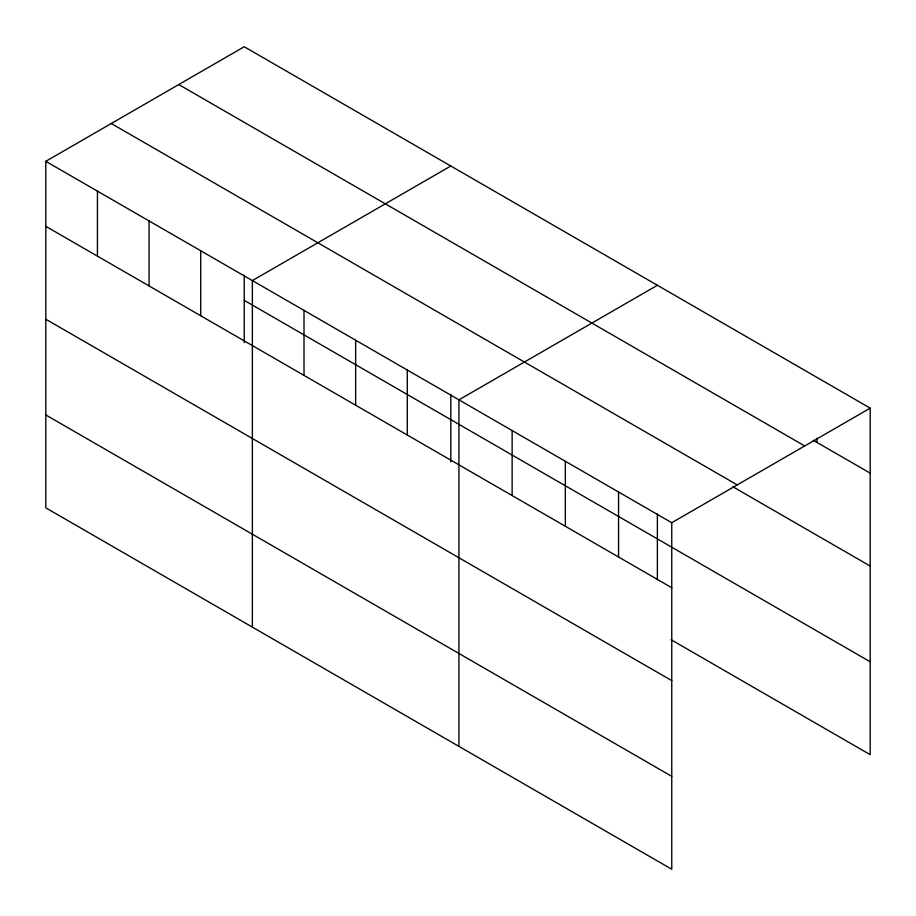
<?xml version="1.0" encoding="UTF-8"?>
<svg xmlns="http://www.w3.org/2000/svg" width="916" height="916" viewBox="0 0 916 916"><rect width="100%" height="100%" fill="white"/><g stroke="black" fill="none" stroke-linecap="round" stroke-linejoin="round"><path stroke-width="1.37" d="M45.8 161.319L671.76 522.715L671.76 869.25L45.8 507.853L45.8 161.319L244.24 46.75L870.2 408.147L870.2 754.681L670.981 639.666M450.809 166.014L252.369 280.582L252.369 627.117M657.379 285.277L458.927 399.845L458.927 746.368M671.76 522.715L870.2 408.147M813.282 440.287L870.2 473.148M178.757 84.558L804.717 445.955M111.283 123.511L737.243 484.908M732.857 486.762L870.2 566.054M244.24 300.379L870.2 661.776M45.8 226.321L671.76 587.717M45.8 319.226L671.76 680.622M45.8 414.948L671.76 776.344M816.992 438.192L816.992 442.428M657.379 513.567L657.379 579.725M618.552 491.995L618.552 556.997M565.344 461.275L565.344 526.288M512.136 430.566L512.136 495.567M450.809 394.304L450.809 461.87M407.288 370.03L407.288 435.031M355.648 340.214L355.648 405.215M304.009 310.398L304.009 375.4M244.24 275.04L244.24 342.607M200.73 250.766L200.73 315.768M149.079 220.951L149.079 285.952M97.439 191.135L97.439 256.137"/></g></svg>
